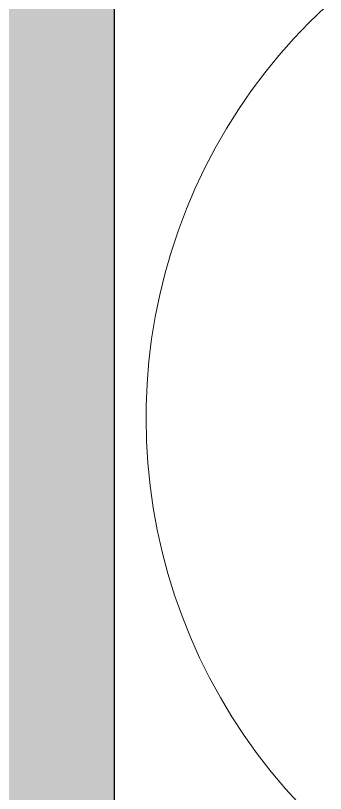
# Model space of a CAD drawing. Header units: millimetres. Extents: x 155927 to 295199, y -4084 to 97293.
# Drawn here: x 220029 to 220249, y 31528 to 32081 of the extents above; entities that cross this region are included whole.
import ezdxf

# ---------------------------------------------------------------- set-up
doc = ezdxf.new("R2010")
doc.units = ezdxf.units.MM
doc.header["$MEASUREMENT"] = 0
for name, color, linetype, lineweight in [('A-WALL-PATT', 7, 'CONTINUOUS', 9), ('I-FURN', 8, 'CONTINUOUS', 9), ('I-WALL', 7, 'CONTINUOUS', 9)]:
    doc.layers.add(name, color=color, linetype=linetype, lineweight=lineweight)

msp = doc.modelspace()

# ---------------------------------------------------------------- hatches: boundary and pattern name
at = {"layer": 'A-WALL-PATT'}
h = msp.add_hatch(color=256, dxfattribs=at)
h.paths.add_polyline_path([(220099.21, 28529.61), (220099.21, 33185.61), (219977.21, 33185.61), (219977.21, 28529.61)], flags=0)
h.paths.add_polyline_path([(220099.21, 34095.61), (220099.21, 34245.61), (219977.21, 34245.61), (219977.21, 34095.61)], flags=0)

# ---------------------------------------------------------------- linework, layer by layer
at = {"layer": 'I-FURN'}
for p, q in [((220249.08, 32087.56), (220237.59, 32076.43)), ((220237.59, 32076.43), (220226.55, 32064.85)), ((220226.55, 32064.85), (220215.98, 32052.84)), ((220215.98, 32052.84), (220205.9, 32040.41)), ((220205.9, 32040.41), (220196.32, 32027.6)), ((220196.32, 32027.6), (220187.27, 32014.41)), ((220187.27, 32014.41), (220178.75, 32000.86)), ((220178.75, 32000.86), (220170.78, 31986.99)), ((220170.78, 31986.99), (220163.36, 31972.81)), ((220163.36, 31972.81), (220156.53, 31958.35)), ((220156.53, 31958.35), (220150.27, 31943.62)), ((220150.27, 31943.62), (220144.61, 31928.66)), ((220144.61, 31928.66), (220139.56, 31913.48)), ((220139.56, 31913.48), (220135.11, 31898.11)), ((220135.11, 31898.11), (220131.28, 31882.58)), ((220131.28, 31882.58), (220128.08, 31866.9)), ((220128.08, 31866.9), (220125.51, 31851.11)), ((220125.51, 31851.11), (220123.56, 31835.23)), ((220123.56, 31835.23), (220122.26, 31819.28)), ((220122.26, 31819.28), (220121.6, 31803.3)), ((220121.6, 31803.3), (220121.5, 31794.66)), ((220121.5, 31794.66), (220121.82, 31778.67)), ((220121.82, 31778.67), (220122.78, 31762.7)), ((220122.78, 31762.7), (220124.38, 31746.78)), ((220124.38, 31746.78), (220126.61, 31730.94)), ((220126.61, 31730.94), (220129.48, 31715.2)), ((220129.48, 31715.2), (220132.97, 31699.58)), ((220132.97, 31699.58), (220137.08, 31684.12)), ((220137.08, 31684.12), (220141.81, 31668.84)), ((220141.81, 31668.84), (220147.14, 31653.75)), ((220147.14, 31653.75), (220153.08, 31638.9)), ((220153.08, 31638.9), (220159.6, 31624.29)), ((220159.6, 31624.29), (220166.7, 31609.95)), ((220166.7, 31609.95), (220174.37, 31595.91)), ((220174.37, 31595.91), (220182.6, 31582.19)), ((220182.6, 31582.19), (220191.37, 31568.81)), ((220191.37, 31568.81), (220200.66, 31555.78)), ((220200.66, 31555.78), (220210.47, 31543.15)), ((220210.47, 31543.15), (220220.78, 31530.91)), ((220220.78, 31530.91), (220231.57, 31519.09))]:
    msp.add_line(p, q, dxfattribs=at)
at = {"layer": 'I-WALL', "lineweight": 30}
msp.add_line((220099.21, 29907.61), (220099.21, 33185.61), dxfattribs=at)

doc.saveas('drawing.dxf')
